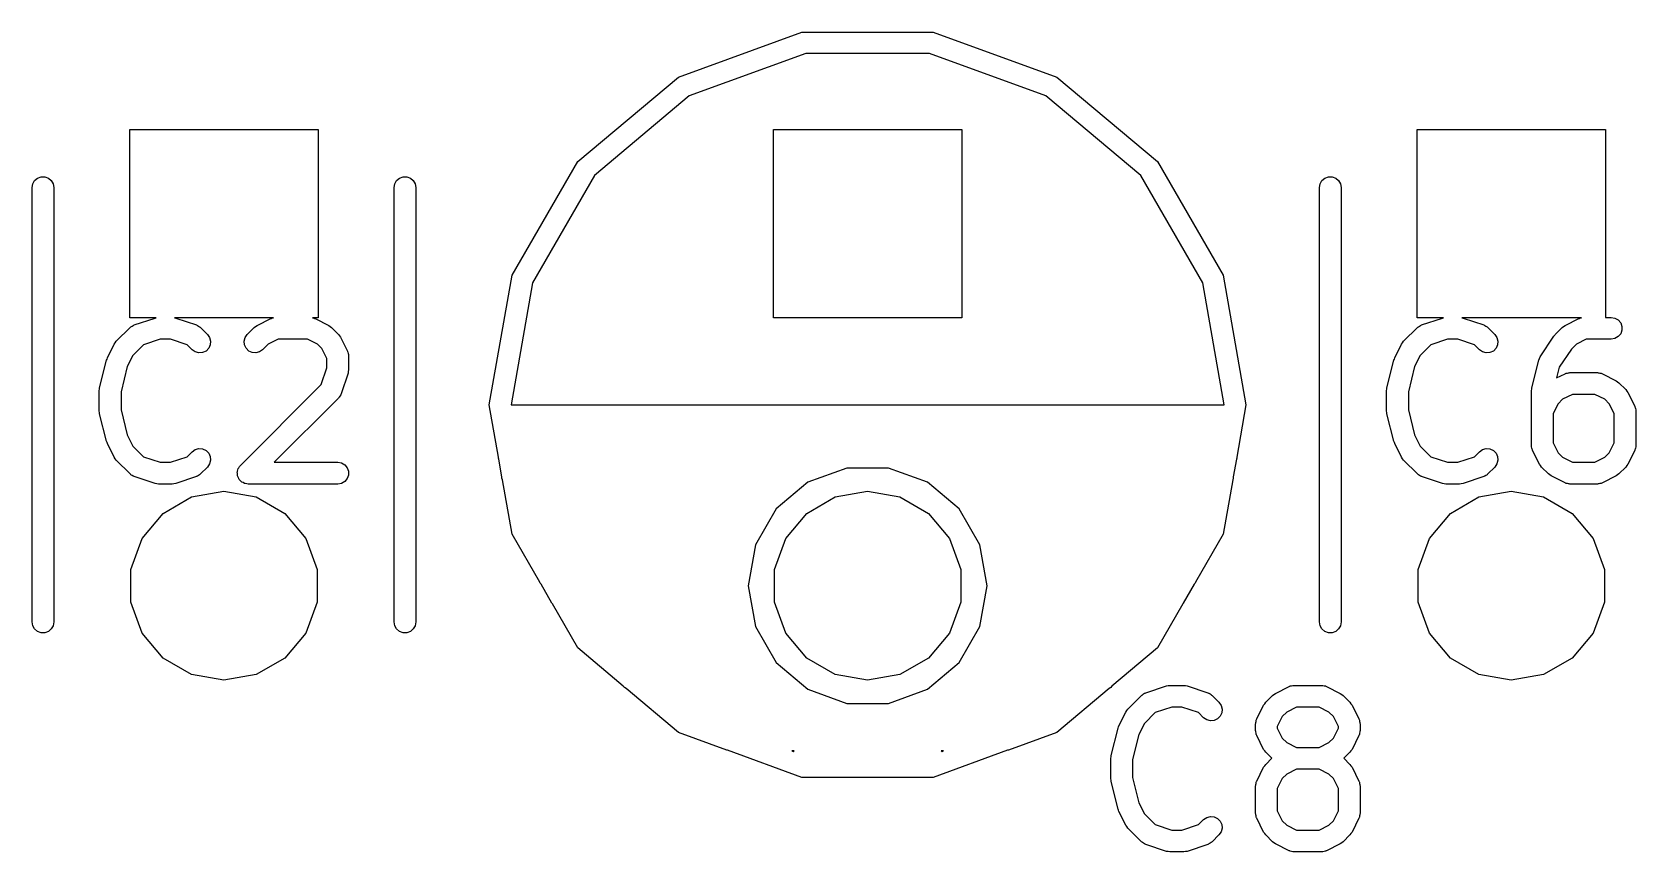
# Model space of a CAD drawing. Extents: x 14.5 to 61, y -72.5 to -8.3.
# Drawn here: x 24.07 to 35.15, y -57.04 to -51.38 of the extents above; entities that cross this region are included whole.
import ezdxf

# ---------------------------------------------------------------- set-up
doc = ezdxf.new("R2010")
doc.units = 0
doc.header["$MEASUREMENT"] = 0
doc.layers.add('BLACK', color=7, linetype='CONTINUOUS')

msp = doc.modelspace()

# ---------------------------------------------------------------- linework, layer by layer
at = {"layer": 'Black'}
for p, q in [((28.5388, -51.6925), (29.3913, -51.3822)), ((29.3913, -51.3822), (30.2987, -51.3822)), ((30.2987, -51.3822), (31.1512, -51.6925)), ((29.4174, -51.5299), (28.6137, -51.8224)), ((30.2726, -51.5299), (29.4174, -51.5299)), ((31.0762, -51.8224), (30.2726, -51.5299)), ((27.8437, -52.2757), (28.5388, -51.6925)), ((31.1512, -51.6925), (31.8463, -52.2757)), ((28.6137, -51.8224), (27.9586, -52.3721)), ((31.7314, -52.3721), (31.0762, -51.8224)), ((24.75, -53.355), (24.75, -52.055)), ((24.75, -52.055), (26.05, -52.055)), ((26.05, -52.055), (26.05, -53.355)), ((29.195, -53.355), (29.195, -52.055)), ((29.195, -52.055), (30.495, -52.055)), ((30.495, -52.055), (30.495, -53.355)), ((33.64, -53.355), (33.64, -52.055)), ((33.64, -52.055), (34.94, -52.055)), ((34.94, -52.055), (34.94, -53.3524)), ((27.3901, -53.0615), (27.8437, -52.2757)), ((31.8463, -52.2757), (32.2999, -53.0615)), ((24.1125, -52.39), (24.137, -52.3811)), ((24.137, -52.3811), (24.163, -52.3811)), ((24.163, -52.3811), (24.1875, -52.39)), ((26.6125, -52.39), (26.637, -52.3811)), ((26.637, -52.3811), (26.663, -52.3811)), ((26.663, -52.3811), (26.6875, -52.39)), ((27.9586, -52.3721), (27.531, -53.1128)), ((32.159, -53.1128), (31.7314, -52.3721)), ((33.0025, -52.39), (33.027, -52.3811)), ((33.027, -52.3811), (33.053, -52.3811)), ((33.053, -52.3811), (33.0775, -52.39)), ((24.075, -52.455), (24.0795, -52.4293)), ((24.075, -55.455), (24.075, -52.455)), ((24.0795, -52.4293), (24.0925, -52.4068)), ((24.0925, -52.4068), (24.1125, -52.39)), ((24.1875, -52.39), (24.2075, -52.4068)), ((24.2075, -52.4068), (24.2205, -52.4293)), ((24.2205, -52.4293), (24.225, -52.455)), ((24.225, -52.455), (24.225, -55.455)), ((26.575, -52.455), (26.5795, -52.4293)), ((26.575, -55.455), (26.575, -52.455)), ((26.5795, -52.4293), (26.5925, -52.4068)), ((26.5925, -52.4068), (26.6125, -52.39)), ((26.6875, -52.39), (26.7075, -52.4068)), ((26.7075, -52.4068), (26.7205, -52.4293)), ((26.7205, -52.4293), (26.725, -52.455)), ((26.725, -52.455), (26.725, -55.455)), ((32.965, -52.455), (32.9695, -52.4293)), ((32.965, -55.455), (32.965, -52.455)), ((32.9695, -52.4293), (32.9825, -52.4068)), ((32.9825, -52.4068), (33.0025, -52.39)), ((33.0775, -52.39), (33.0975, -52.4068)), ((33.0975, -52.4068), (33.1105, -52.4293)), ((33.1105, -52.4293), (33.115, -52.455)), ((33.115, -52.455), (33.115, -55.455)), ((27.2325, -53.955), (27.3901, -53.0615)), ((27.531, -53.1128), (27.3825, -53.955)), ((32.3075, -53.955), (32.159, -53.1128)), ((32.2999, -53.0615), (32.4575, -53.955)), ((24.9322, -53.355), (24.75, -53.355)), ((24.781, -53.4038), (24.9239, -53.3562)), ((24.9239, -53.3562), (24.9322, -53.355)), ((25.7414, -53.355), (25.0583, -53.355)), ((25.0583, -53.355), (25.0666, -53.3562)), ((25.0666, -53.3562), (25.2094, -53.4038)), ((25.6284, -53.4079), (25.7236, -53.3603)), ((25.7236, -53.3603), (25.7277, -53.3591)), ((25.7277, -53.3591), (25.7315, -53.3569)), ((25.7315, -53.3569), (25.7401, -53.3554)), ((25.7401, -53.3554), (25.7414, -53.355)), ((26.05, -53.355), (26.011, -53.355)), ((26.011, -53.355), (26.0122, -53.3554)), ((26.0122, -53.3554), (26.0209, -53.3569)), ((26.0209, -53.3569), (26.0246, -53.3591)), ((26.0246, -53.3591), (26.0288, -53.3603)), ((26.0288, -53.3603), (26.124, -53.4079)), ((30.495, -53.355), (29.195, -53.355)), ((33.8222, -53.355), (33.64, -53.355)), ((33.671, -53.4038), (33.8139, -53.3562)), ((33.8139, -53.3562), (33.8222, -53.355)), ((34.7743, -53.355), (33.9483, -53.355)), ((33.9483, -53.355), (33.9566, -53.3562)), ((33.9566, -53.3562), (34.0994, -53.4038)), ((34.6612, -53.4079), (34.7565, -53.3603)), ((34.7565, -53.3603), (34.7606, -53.3591)), ((34.7606, -53.3591), (34.7643, -53.3569)), ((34.7643, -53.3569), (34.773, -53.3554)), ((34.773, -53.3554), (34.7743, -53.355)), ((34.94, -53.3524), (34.9805, -53.3524)), ((34.9805, -53.3524), (35.0061, -53.3569)), ((35.0061, -53.3569), (35.0287, -53.3699)), ((35.0287, -53.3699), (35.0454, -53.3899)), ((24.6565, -53.5172), (24.7517, -53.422)), ((24.7517, -53.422), (24.7553, -53.4195)), ((24.7553, -53.4195), (24.7581, -53.4163)), ((24.7581, -53.4163), (24.7659, -53.4121)), ((24.7659, -53.4121), (24.7731, -53.407)), ((24.7731, -53.407), (24.7772, -53.4059)), ((24.7772, -53.4059), (24.781, -53.4038)), ((25.2094, -53.4038), (25.2132, -53.4059)), ((25.2132, -53.4059), (25.2174, -53.407)), ((25.2174, -53.407), (25.2246, -53.4121)), ((25.2246, -53.4121), (25.2323, -53.4163)), ((25.2323, -53.4163), (25.2352, -53.4195)), ((25.2352, -53.4195), (25.2387, -53.422)), ((25.2387, -53.422), (25.2864, -53.4696)), ((25.2864, -53.4696), (25.3013, -53.4909)), ((25.3013, -53.4909), (25.308, -53.5161)), ((25.5396, -53.5161), (25.5463, -53.4909)), ((25.5463, -53.4909), (25.5613, -53.4696)), ((25.5613, -53.4696), (25.6089, -53.422)), ((25.6089, -53.422), (25.6187, -53.4151)), ((25.6187, -53.4151), (25.6284, -53.4079)), ((26.124, -53.4079), (26.1337, -53.4151)), ((26.1337, -53.4151), (26.1435, -53.422)), ((26.1435, -53.422), (26.1911, -53.4696)), ((26.1911, -53.4696), (26.198, -53.4794)), ((26.198, -53.4794), (26.2052, -53.4891)), ((26.2052, -53.4891), (26.2528, -53.5843)), ((33.5465, -53.5172), (33.6417, -53.422)), ((33.6417, -53.422), (33.6453, -53.4195)), ((33.6453, -53.4195), (33.6481, -53.4163)), ((33.6481, -53.4163), (33.6559, -53.4121)), ((33.6559, -53.4121), (33.6631, -53.407)), ((33.6631, -53.407), (33.6672, -53.4059)), ((33.6672, -53.4059), (33.671, -53.4038)), ((34.0994, -53.4038), (34.1032, -53.4059)), ((34.1032, -53.4059), (34.1074, -53.407)), ((34.1074, -53.407), (34.1146, -53.4121)), ((34.1146, -53.4121), (34.1223, -53.4163)), ((34.1223, -53.4163), (34.1252, -53.4195)), ((34.1252, -53.4195), (34.1287, -53.422)), ((34.1287, -53.422), (34.1764, -53.4696)), ((34.1764, -53.4696), (34.1913, -53.4909)), ((34.1913, -53.4909), (34.198, -53.5161)), ((34.4895, -53.6239), (34.5847, -53.481)), ((34.5847, -53.481), (34.5899, -53.4757)), ((34.5899, -53.4757), (34.5941, -53.4696)), ((34.5941, -53.4696), (34.6417, -53.422)), ((34.6417, -53.422), (34.6516, -53.4151)), ((34.6516, -53.4151), (34.6612, -53.4079)), ((35.0287, -53.4848), (35.0061, -53.4979)), ((35.0454, -53.4649), (35.0287, -53.4848)), ((35.0454, -53.3899), (35.0543, -53.4144)), ((35.0543, -53.4404), (35.0454, -53.4649)), ((35.0543, -53.4144), (35.0543, -53.4404)), ((24.5948, -53.6319), (24.6424, -53.5367)), ((24.6424, -53.5367), (24.6496, -53.527)), ((24.6496, -53.527), (24.6565, -53.5172)), ((24.8453, -53.5406), (24.7712, -53.6147)), ((24.9598, -53.5024), (24.8453, -53.5406)), ((25.0307, -53.5024), (24.9598, -53.5024)), ((25.1452, -53.5406), (25.0307, -53.5024)), ((25.1803, -53.5757), (25.1452, -53.5406)), ((25.2016, -53.5906), (25.1803, -53.5757)), ((25.2268, -53.5973), (25.2016, -53.5906)), ((25.2527, -53.5951), (25.2268, -53.5973)), ((25.2764, -53.5841), (25.2527, -53.5951)), ((25.2948, -53.5656), (25.2764, -53.5841)), ((25.3058, -53.542), (25.2948, -53.5656)), ((25.308, -53.5161), (25.3058, -53.542)), ((25.5418, -53.542), (25.5396, -53.5161)), ((25.5528, -53.5656), (25.5418, -53.542)), ((25.5713, -53.5841), (25.5528, -53.5656)), ((25.5949, -53.5951), (25.5713, -53.5841)), ((25.6208, -53.5973), (25.5949, -53.5951)), ((25.646, -53.5906), (25.6208, -53.5973)), ((25.6673, -53.5757), (25.646, -53.5906)), ((25.7063, -53.5366), (25.6673, -53.5757)), ((25.7748, -53.5024), (25.7063, -53.5366)), ((25.9775, -53.5024), (25.7748, -53.5024)), ((26.046, -53.5366), (25.9775, -53.5024)), ((26.0765, -53.567), (26.046, -53.5366)), ((26.1107, -53.6356), (26.0765, -53.567)), ((26.2528, -53.5843), (26.254, -53.5885)), ((26.254, -53.5885), (26.2562, -53.5922)), ((26.2562, -53.5922), (26.2577, -53.6009)), ((26.2577, -53.6009), (26.2602, -53.6093)), ((33.4848, -53.6319), (33.5324, -53.5367)), ((33.5324, -53.5367), (33.5396, -53.527)), ((33.5396, -53.527), (33.5465, -53.5172)), ((33.7353, -53.5406), (33.6612, -53.6147)), ((33.8498, -53.5024), (33.7353, -53.5406)), ((33.9207, -53.5024), (33.8498, -53.5024)), ((34.0352, -53.5406), (33.9207, -53.5024)), ((34.0703, -53.5757), (34.0352, -53.5406)), ((34.0916, -53.5906), (34.0703, -53.5757)), ((34.1168, -53.5973), (34.0916, -53.5906)), ((34.1427, -53.5951), (34.1168, -53.5973)), ((34.1664, -53.5841), (34.1427, -53.5951)), ((34.1848, -53.5656), (34.1664, -53.5841)), ((34.1958, -53.542), (34.1848, -53.5656)), ((34.198, -53.5161), (34.1958, -53.542)), ((34.7054, -53.5704), (34.6215, -53.6963)), ((34.7392, -53.5366), (34.7054, -53.5704)), ((34.8077, -53.5024), (34.7392, -53.5366)), ((34.9805, -53.5024), (34.8077, -53.5024)), ((35.0061, -53.4979), (34.9805, -53.5024)), ((24.5415, -53.8378), (24.5891, -53.6473)), ((24.5891, -53.6473), (24.5925, -53.6398)), ((24.5925, -53.6398), (24.5948, -53.6319)), ((24.7327, -53.6917), (24.6893, -53.8652)), ((24.7712, -53.6147), (24.7327, -53.6917)), ((26.0725, -53.8154), (26.1107, -53.7009)), ((26.1107, -53.7009), (26.1107, -53.6356)), ((26.2607, -53.7131), (26.2586, -53.7249)), ((26.2602, -53.6093), (26.26, -53.6136)), ((26.26, -53.6136), (26.2607, -53.6179)), ((26.2607, -53.6179), (26.2607, -53.7131)), ((33.4315, -53.8378), (33.4791, -53.6473)), ((33.4791, -53.6473), (33.4825, -53.6398)), ((33.4825, -53.6398), (33.4848, -53.6319)), ((33.6227, -53.6917), (33.5793, -53.8652)), ((33.6612, -53.6147), (33.6227, -53.6917)), ((34.4315, -53.8378), (34.4791, -53.6473)), ((34.4791, -53.6473), (34.4843, -53.6357)), ((34.4843, -53.6357), (34.4895, -53.6239)), ((34.6215, -53.6963), (34.603, -53.7704)), ((25.5136, -54.3743), (26.0725, -53.8154)), ((26.2569, -53.7368), (26.2092, -53.8797)), ((26.2586, -53.7249), (26.2569, -53.7368)), ((34.603, -53.7704), (34.6612, -53.7413)), ((34.6612, -53.7413), (34.6654, -53.74)), ((34.6654, -53.74), (34.6691, -53.7379)), ((34.6691, -53.7379), (34.6778, -53.7363)), ((34.6778, -53.7363), (34.6862, -53.7338)), ((34.6862, -53.7338), (34.6905, -53.7341)), ((34.6905, -53.7341), (34.6948, -53.7333)), ((34.6948, -53.7333), (34.8852, -53.7333)), ((34.8852, -53.7333), (34.8895, -53.7341)), ((34.8895, -53.7341), (34.8938, -53.7338)), ((34.8938, -53.7338), (34.9022, -53.7363)), ((34.9022, -53.7363), (34.9109, -53.7379)), ((34.9109, -53.7379), (34.9146, -53.74)), ((34.9146, -53.74), (34.9188, -53.7413)), ((34.9188, -53.7413), (35.014, -53.7889)), ((35.014, -53.7889), (35.0237, -53.796)), ((35.0237, -53.796), (35.0335, -53.8029)), ((35.0335, -53.8029), (35.0811, -53.8505)), ((24.5393, -53.856), (24.5409, -53.8469)), ((24.5393, -53.9988), (24.5393, -53.856)), ((24.5409, -53.8469), (24.5415, -53.8378)), ((24.6893, -53.8652), (24.6893, -53.9896)), ((26.1911, -53.909), (25.7477, -54.3524)), ((26.1936, -53.9054), (26.1911, -53.909)), ((26.1968, -53.9026), (26.1936, -53.9054)), ((26.201, -53.8949), (26.1968, -53.9026)), ((26.2061, -53.8876), (26.201, -53.8949)), ((26.2072, -53.8835), (26.2061, -53.8876)), ((26.2092, -53.8797), (26.2072, -53.8835)), ((33.4293, -53.856), (33.4309, -53.8469)), ((33.4293, -53.9988), (33.4293, -53.856)), ((33.4309, -53.8469), (33.4315, -53.8378)), ((33.5793, -53.8652), (33.5793, -53.9896)), ((34.4293, -53.856), (34.4309, -53.8469)), ((34.4293, -54.2369), (34.4293, -53.856)), ((34.4309, -53.8469), (34.4315, -53.8378)), ((34.644, -53.9176), (34.6135, -53.948)), ((34.7125, -53.8833), (34.644, -53.9176)), ((34.8675, -53.8833), (34.7125, -53.8833)), ((34.9361, -53.9176), (34.8675, -53.8833)), ((34.9665, -53.948), (34.9361, -53.9176)), ((35.0811, -53.8505), (35.088, -53.8604)), ((35.088, -53.8604), (35.0952, -53.87)), ((35.0952, -53.87), (35.1428, -53.9653)), ((24.5409, -54.0078), (24.5393, -53.9988)), ((24.5415, -54.017), (24.5409, -54.0078)), ((24.5891, -54.2075), (24.5415, -54.017)), ((24.6893, -53.9896), (24.7327, -54.1631)), ((27.2961, -54.3159), (27.2325, -53.955)), ((27.3825, -53.955), (32.3075, -53.955)), ((32.4575, -53.955), (32.3939, -54.3159)), ((33.4309, -54.0078), (33.4293, -53.9988)), ((33.4315, -54.017), (33.4309, -54.0078)), ((33.4791, -54.2075), (33.4315, -54.017)), ((33.5793, -53.9896), (33.6227, -54.1631)), ((34.6135, -53.948), (34.5793, -54.0165)), ((34.5793, -54.0165), (34.5793, -54.2192)), ((35.0007, -54.0165), (34.9665, -53.948)), ((35.0007, -54.2192), (35.0007, -54.0165)), ((35.1428, -53.9653), (35.144, -53.9694)), ((35.144, -53.9694), (35.1462, -53.9732)), ((35.1462, -53.9732), (35.1477, -53.9818)), ((35.1477, -53.9818), (35.1502, -53.9902)), ((35.1502, -53.9902), (35.15, -53.9946)), ((35.15, -53.9946), (35.1507, -53.9988)), ((35.1507, -53.9988), (35.1507, -54.2369)), ((24.5925, -54.215), (24.5891, -54.2075)), ((24.5948, -54.2228), (24.5925, -54.215)), ((24.6424, -54.3181), (24.5948, -54.2228)), ((24.7327, -54.1631), (24.7712, -54.2401)), ((24.7712, -54.2401), (24.8453, -54.3142)), ((25.1803, -54.2791), (25.2016, -54.2642)), ((25.2016, -54.2642), (25.2268, -54.2574)), ((25.2268, -54.2574), (25.2527, -54.2597)), ((25.2527, -54.2597), (25.2764, -54.2707)), ((25.2764, -54.2707), (25.2948, -54.2891)), ((33.4825, -54.215), (33.4791, -54.2075)), ((33.4848, -54.2228), (33.4825, -54.215)), ((33.5324, -54.3181), (33.4848, -54.2228)), ((33.6227, -54.1631), (33.6612, -54.2401)), ((33.6612, -54.2401), (33.7353, -54.3142)), ((34.0703, -54.2791), (34.0916, -54.2642)), ((34.0916, -54.2642), (34.1168, -54.2574)), ((34.1168, -54.2574), (34.1427, -54.2597)), ((34.1427, -54.2597), (34.1664, -54.2707)), ((34.1664, -54.2707), (34.1848, -54.2891)), ((34.43, -54.2412), (34.4293, -54.2369)), ((34.4298, -54.2455), (34.43, -54.2412)), ((34.4323, -54.2539), (34.4298, -54.2455)), ((34.4338, -54.2626), (34.4323, -54.2539)), ((34.436, -54.2663), (34.4338, -54.2626)), ((34.4372, -54.2704), (34.436, -54.2663)), ((34.4848, -54.3657), (34.4372, -54.2704)), ((34.5793, -54.2192), (34.6135, -54.2877)), ((34.9665, -54.2877), (35.0007, -54.2192)), ((35.1428, -54.2704), (35.0952, -54.3657)), ((35.144, -54.2663), (35.1428, -54.2704)), ((35.1462, -54.2626), (35.144, -54.2663)), ((35.1477, -54.2539), (35.1462, -54.2626)), ((35.1502, -54.2455), (35.1477, -54.2539)), ((35.1507, -54.2369), (35.15, -54.2412)), ((35.15, -54.2412), (35.1502, -54.2455)), ((24.6496, -54.3277), (24.6424, -54.3181)), ((24.6565, -54.3376), (24.6496, -54.3277)), ((24.7517, -54.4328), (24.6565, -54.3376)), ((24.8453, -54.3142), (24.9598, -54.3524)), ((24.9598, -54.3524), (25.0307, -54.3524)), ((25.0307, -54.3524), (25.1452, -54.3142)), ((25.1452, -54.3142), (25.1803, -54.2791)), ((25.3013, -54.3638), (25.2864, -54.3852)), ((25.2948, -54.2891), (25.3058, -54.3127)), ((25.308, -54.3387), (25.3013, -54.3638)), ((25.3058, -54.3127), (25.308, -54.3387)), ((25.508, -54.3824), (25.5136, -54.3743)), ((25.7477, -54.3524), (26.1857, -54.3524)), ((26.1857, -54.3524), (26.2114, -54.3569)), ((26.2114, -54.3569), (26.2339, -54.3699)), ((26.2339, -54.3699), (26.2507, -54.3899)), ((27.2961, -54.323), (27.2961, -54.3159)), ((27.2986, -54.3297), (27.2961, -54.323)), ((27.3201, -54.452), (27.2986, -54.3297)), ((32.3914, -54.3297), (32.3699, -54.452)), ((32.3939, -54.323), (32.3914, -54.3297)), ((32.3939, -54.3159), (32.3939, -54.323)), ((33.5396, -54.3277), (33.5324, -54.3181)), ((33.5465, -54.3376), (33.5396, -54.3277)), ((33.6417, -54.4328), (33.5465, -54.3376)), ((33.7353, -54.3142), (33.8498, -54.3524)), ((33.8498, -54.3524), (33.9207, -54.3524)), ((33.9207, -54.3524), (34.0352, -54.3142)), ((34.0352, -54.3142), (34.0703, -54.2791)), ((34.1913, -54.3638), (34.1764, -54.3852)), ((34.1848, -54.2891), (34.1958, -54.3127)), ((34.198, -54.3387), (34.1913, -54.3638)), ((34.1958, -54.3127), (34.198, -54.3387)), ((34.492, -54.3753), (34.4848, -54.3657)), ((34.4989, -54.3852), (34.492, -54.3753)), ((34.6135, -54.2877), (34.644, -54.3181)), ((34.644, -54.3181), (34.7125, -54.3524)), ((34.7125, -54.3524), (34.8675, -54.3524)), ((34.8675, -54.3524), (34.9361, -54.3181)), ((34.9361, -54.3181), (34.9665, -54.2877)), ((35.088, -54.3753), (35.0811, -54.3852)), ((35.0952, -54.3657), (35.088, -54.3753)), ((24.7553, -54.4353), (24.7517, -54.4328)), ((24.7581, -54.4385), (24.7553, -54.4353)), ((24.7659, -54.4427), (24.7581, -54.4385)), ((24.7731, -54.4477), (24.7659, -54.4427)), ((24.7772, -54.4489), (24.7731, -54.4477)), ((24.781, -54.4509), (24.7772, -54.4489)), ((24.9239, -54.4985), (24.781, -54.4509)), ((25.2094, -54.4509), (25.0666, -54.4985)), ((25.2132, -54.4489), (25.2094, -54.4509)), ((25.2174, -54.4477), (25.2132, -54.4489)), ((25.2246, -54.4427), (25.2174, -54.4477)), ((25.2323, -54.4385), (25.2246, -54.4427)), ((25.2352, -54.4353), (25.2323, -54.4385)), ((25.2387, -54.4328), (25.2352, -54.4353)), ((25.2864, -54.3852), (25.2387, -54.4328)), ((25.492, -54.4208), (25.4928, -54.4177)), ((25.4928, -54.4306), (25.492, -54.4208)), ((25.4928, -54.4144), (25.4962, -54.4051)), ((25.4928, -54.4177), (25.4928, -54.4144)), ((25.4928, -54.4404), (25.4928, -54.4306)), ((25.4939, -54.4435), (25.4928, -54.4404)), ((25.4942, -54.4468), (25.4939, -54.4435)), ((25.4984, -54.4557), (25.4942, -54.4468)), ((25.4962, -54.4051), (25.4987, -54.3957)), ((25.5017, -54.4649), (25.4984, -54.4557)), ((25.4987, -54.3957), (25.5006, -54.393)), ((25.5006, -54.393), (25.5017, -54.3899)), ((25.5017, -54.3899), (25.508, -54.3824)), ((25.5038, -54.4674), (25.5017, -54.4649)), ((25.5052, -54.4704), (25.5038, -54.4674)), ((25.5122, -54.4773), (25.5052, -54.4704)), ((25.5185, -54.4848), (25.5122, -54.4773)), ((25.5213, -54.4865), (25.5185, -54.4848)), ((25.5236, -54.4888), (25.5213, -54.4865)), ((25.5325, -54.493), (25.5236, -54.4888)), ((26.2339, -54.4848), (26.2114, -54.4979)), ((26.2507, -54.4649), (26.2339, -54.4848)), ((26.2507, -54.3899), (26.2596, -54.4144)), ((26.2596, -54.4404), (26.2507, -54.4649)), ((26.2596, -54.4144), (26.2596, -54.4404)), ((27.3201, -54.463), (27.3201, -54.452)), ((27.3239, -54.4734), (27.3201, -54.463)), ((27.3901, -54.8485), (27.3239, -54.4734)), ((29.4325, -54.4905), (29.213, -54.6747)), ((29.7017, -54.3925), (29.4325, -54.4905)), ((29.9883, -54.3925), (29.7017, -54.3925)), ((30.2575, -54.4905), (29.9883, -54.3925)), ((30.477, -54.6747), (30.2575, -54.4905)), ((32.3661, -54.4734), (32.2999, -54.8485)), ((32.3699, -54.463), (32.3661, -54.4734)), ((32.3699, -54.452), (32.3699, -54.463)), ((33.6453, -54.4353), (33.6417, -54.4328)), ((33.6481, -54.4385), (33.6453, -54.4353)), ((33.6559, -54.4427), (33.6481, -54.4385)), ((33.6631, -54.4477), (33.6559, -54.4427)), ((33.6672, -54.4489), (33.6631, -54.4477)), ((33.671, -54.4509), (33.6672, -54.4489)), ((33.8139, -54.4985), (33.671, -54.4509)), ((34.0994, -54.4509), (33.9566, -54.4985)), ((34.1032, -54.4489), (34.0994, -54.4509)), ((34.1074, -54.4477), (34.1032, -54.4489)), ((34.1146, -54.4427), (34.1074, -54.4477)), ((34.1223, -54.4385), (34.1146, -54.4427)), ((34.1252, -54.4353), (34.1223, -54.4385)), ((34.1287, -54.4328), (34.1252, -54.4353)), ((34.1764, -54.3852), (34.1287, -54.4328)), ((34.5465, -54.4328), (34.4989, -54.3852)), ((34.5563, -54.4397), (34.5465, -54.4328)), ((34.566, -54.4468), (34.5563, -54.4397)), ((34.6612, -54.4945), (34.566, -54.4468)), ((35.014, -54.4468), (34.9188, -54.4945)), ((35.0237, -54.4397), (35.014, -54.4468)), ((35.0335, -54.4328), (35.0237, -54.4397)), ((35.0811, -54.3852), (35.0335, -54.4328)), ((24.9358, -54.5003), (24.9239, -54.4985)), ((24.9476, -54.5024), (24.9358, -54.5003)), ((25.0429, -54.5024), (24.9476, -54.5024)), ((24.9806, -54.7052), (25.1768, -54.5919)), ((25.0547, -54.5003), (25.0429, -54.5024)), ((25.0666, -54.4985), (25.0547, -54.5003)), ((25.1768, -54.5919), (25.4, -54.5525)), ((25.4, -54.5525), (25.6232, -54.5919)), ((25.541, -54.4979), (25.5325, -54.493)), ((25.5443, -54.4984), (25.541, -54.4979)), ((25.5473, -54.4998), (25.5443, -54.4984)), ((25.557, -54.5007), (25.5473, -54.4998)), ((25.5667, -54.5024), (25.557, -54.5007)), ((26.1857, -54.5024), (25.5667, -54.5024)), ((25.6232, -54.5919), (25.8194, -54.7052)), ((26.2114, -54.4979), (26.1857, -54.5024)), ((29.4256, -54.7052), (29.6218, -54.5919)), ((29.6218, -54.5919), (29.845, -54.5525)), ((29.845, -54.5525), (30.0682, -54.5919)), ((30.0682, -54.5919), (30.2644, -54.7052)), ((33.8258, -54.5003), (33.8139, -54.4985)), ((33.8376, -54.5024), (33.8258, -54.5003)), ((33.9329, -54.5024), (33.8376, -54.5024)), ((33.8706, -54.7052), (34.0668, -54.5919)), ((33.9447, -54.5003), (33.9329, -54.5024)), ((33.9566, -54.4985), (33.9447, -54.5003)), ((34.0668, -54.5919), (34.29, -54.5525)), ((34.29, -54.5525), (34.5132, -54.5919)), ((34.5132, -54.5919), (34.7094, -54.7052)), ((34.6654, -54.4957), (34.6612, -54.4945)), ((34.6691, -54.4979), (34.6654, -54.4957)), ((34.6778, -54.4994), (34.6691, -54.4979)), ((34.6862, -54.5019), (34.6778, -54.4994)), ((34.6905, -54.5016), (34.6862, -54.5019)), ((34.6948, -54.5024), (34.6905, -54.5016)), ((34.8852, -54.5024), (34.6948, -54.5024)), ((34.8895, -54.5016), (34.8852, -54.5024)), ((34.8938, -54.5019), (34.8895, -54.5016)), ((34.9022, -54.4994), (34.8938, -54.5019)), ((34.9109, -54.4979), (34.9022, -54.4994)), ((34.9146, -54.4957), (34.9109, -54.4979)), ((34.9188, -54.4945), (34.9146, -54.4957)), ((24.8349, -54.8788), (24.9806, -54.7052)), ((25.8194, -54.7052), (25.9651, -54.8788)), ((29.213, -54.6747), (29.0698, -54.9228)), ((29.2799, -54.8788), (29.4256, -54.7052)), ((30.2644, -54.7052), (30.4101, -54.8788)), ((30.6202, -54.9228), (30.477, -54.6747)), ((33.7249, -54.8788), (33.8706, -54.7052)), ((34.7094, -54.7052), (34.8551, -54.8788)), ((24.7574, -55.0917), (24.8349, -54.8788)), ((25.9651, -54.8788), (26.0426, -55.0917)), ((27.5811, -55.1795), (27.3901, -54.8485)), ((29.0698, -54.9228), (29.02, -55.205)), ((29.2024, -55.0917), (29.2799, -54.8788)), ((30.4101, -54.8788), (30.4876, -55.0917)), ((30.67, -55.205), (30.6202, -54.9228)), ((32.2999, -54.8485), (32.1089, -55.1795)), ((33.6474, -55.0917), (33.7249, -54.8788)), ((34.8551, -54.8788), (34.9326, -55.0917)), ((24.7574, -55.3183), (24.7574, -55.0917)), ((26.0426, -55.0917), (26.0426, -55.3183)), ((29.2024, -55.3183), (29.2024, -55.0917)), ((30.4876, -55.0917), (30.4876, -55.3183)), ((33.6474, -55.3183), (33.6474, -55.0917)), ((34.9326, -55.0917), (34.9326, -55.3183)), ((27.584, -55.1875), (27.5811, -55.1795)), ((27.5895, -55.194), (27.584, -55.1875)), ((27.6651, -55.325), (27.5895, -55.194)), ((29.02, -55.205), (29.0698, -55.4872)), ((30.6202, -55.4872), (30.67, -55.205)), ((32.1005, -55.194), (32.0249, -55.325)), ((32.106, -55.1875), (32.1005, -55.194)), ((32.1089, -55.1795), (32.106, -55.1875)), ((24.8349, -55.5312), (24.7574, -55.3183)), ((26.0426, -55.3183), (25.9651, -55.5312)), ((27.666, -55.3275), (27.6651, -55.325)), ((27.6678, -55.3296), (27.666, -55.3275)), ((27.8437, -55.6343), (27.6678, -55.3296)), ((29.2799, -55.5312), (29.2024, -55.3183)), ((30.4876, -55.3183), (30.4101, -55.5312)), ((32.0222, -55.3296), (31.8463, -55.6343)), ((32.024, -55.3275), (32.0222, -55.3296)), ((32.0249, -55.325), (32.024, -55.3275)), ((33.7249, -55.5312), (33.6474, -55.3183)), ((34.9326, -55.3183), (34.8551, -55.5312)), ((24.0795, -55.4807), (24.075, -55.455)), ((24.0925, -55.5032), (24.0795, -55.4807)), ((24.2205, -55.4807), (24.2075, -55.5032)), ((24.225, -55.455), (24.2205, -55.4807)), ((26.5795, -55.4807), (26.575, -55.455)), ((26.5925, -55.5032), (26.5795, -55.4807)), ((26.7205, -55.4807), (26.7075, -55.5032)), ((26.725, -55.455), (26.7205, -55.4807)), ((29.0698, -55.4872), (29.213, -55.7353)), ((30.477, -55.7353), (30.6202, -55.4872)), ((32.9695, -55.4807), (32.965, -55.455)), ((32.9825, -55.5032), (32.9695, -55.4807)), ((33.1105, -55.4807), (33.0975, -55.5032)), ((33.115, -55.455), (33.1105, -55.4807)), ((24.1125, -55.52), (24.0925, -55.5032)), ((24.137, -55.5289), (24.1125, -55.52)), ((24.163, -55.5289), (24.137, -55.5289)), ((24.1875, -55.52), (24.163, -55.5289)), ((24.2075, -55.5032), (24.1875, -55.52)), ((24.9806, -55.7048), (24.8349, -55.5312)), ((25.9651, -55.5312), (25.8194, -55.7048)), ((26.6125, -55.52), (26.5925, -55.5032)), ((26.637, -55.5289), (26.6125, -55.52)), ((26.663, -55.5289), (26.637, -55.5289)), ((26.6875, -55.52), (26.663, -55.5289)), ((26.7075, -55.5032), (26.6875, -55.52)), ((29.4256, -55.7048), (29.2799, -55.5312)), ((30.4101, -55.5312), (30.2644, -55.7048)), ((33.0025, -55.52), (32.9825, -55.5032)), ((33.027, -55.5289), (33.0025, -55.52)), ((33.053, -55.5289), (33.027, -55.5289)), ((33.0775, -55.52), (33.053, -55.5289)), ((33.0975, -55.5032), (33.0775, -55.52)), ((33.8706, -55.7048), (33.7249, -55.5312)), ((34.8551, -55.5312), (34.7094, -55.7048)), ((25.1768, -55.8181), (24.9806, -55.7048)), ((25.8194, -55.7048), (25.6232, -55.8181)), ((28.1575, -55.8976), (27.8437, -55.6343)), ((29.6218, -55.8181), (29.4256, -55.7048)), ((30.2644, -55.7048), (30.0682, -55.8181)), ((31.8463, -55.6343), (31.5325, -55.8976)), ((34.0668, -55.8181), (33.8706, -55.7048)), ((34.7094, -55.7048), (34.5132, -55.8181)), ((25.4, -55.8575), (25.1768, -55.8181)), ((25.6232, -55.8181), (25.4, -55.8575)), ((29.213, -55.7353), (29.4325, -55.9195)), ((29.845, -55.8575), (29.6218, -55.8181)), ((30.0682, -55.8181), (29.845, -55.8575)), ((30.2575, -55.9195), (30.477, -55.7353)), ((34.29, -55.8575), (34.0668, -55.8181)), ((34.5132, -55.8181), (34.29, -55.8575)), ((28.1658, -55.9075), (28.1575, -55.8976)), ((28.1769, -55.9139), (28.1658, -55.9075)), ((28.5388, -56.2175), (28.1769, -55.9139)), ((29.4325, -55.9195), (29.7017, -56.0175)), ((29.9883, -56.0175), (30.2575, -55.9195)), ((31.5131, -55.9139), (31.1512, -56.2175)), ((31.5242, -55.9075), (31.5131, -55.9139)), ((31.5325, -55.8976), (31.5242, -55.9075)), ((31.766, -55.9438), (31.9089, -55.8962)), ((31.9089, -55.8962), (31.9208, -55.8945)), ((31.9208, -55.8945), (31.9326, -55.8924)), ((31.9326, -55.8924), (32.0279, -55.8924)), ((32.0279, -55.8924), (32.0397, -55.8945)), ((32.0397, -55.8945), (32.0516, -55.8962)), ((32.0516, -55.8962), (32.1944, -55.9438)), ((32.661, -55.9479), (32.7562, -55.9003)), ((32.7562, -55.9003), (32.7604, -55.8991)), ((32.7604, -55.8991), (32.7641, -55.8969)), ((32.7641, -55.8969), (32.7728, -55.8954)), ((32.7728, -55.8954), (32.7812, -55.8929)), ((32.7812, -55.8929), (32.7855, -55.8931)), ((32.7855, -55.8931), (32.7898, -55.8924)), ((32.7898, -55.8924), (32.9802, -55.8924)), ((32.9802, -55.8924), (32.9845, -55.8931)), ((32.9845, -55.8931), (32.9888, -55.8929)), ((32.9888, -55.8929), (32.9972, -55.8954)), ((32.9972, -55.8954), (33.0059, -55.8969)), ((33.0059, -55.8969), (33.0096, -55.8991)), ((33.0096, -55.8991), (33.0138, -55.9003)), ((33.0138, -55.9003), (33.109, -55.9479)), ((29.7017, -56.0175), (29.9883, -56.0175)), ((31.6415, -56.0572), (31.7367, -55.962)), ((31.7367, -55.962), (31.7403, -55.9595)), ((31.7403, -55.9595), (31.7431, -55.9563)), ((31.7431, -55.9563), (31.7509, -55.9521)), ((31.7509, -55.9521), (31.7581, -55.947)), ((31.7581, -55.947), (31.7622, -55.9459)), ((31.7622, -55.9459), (31.766, -55.9438)), ((31.9448, -56.0424), (31.8303, -56.0806)), ((32.0157, -56.0424), (31.9448, -56.0424)), ((32.1302, -56.0806), (32.0157, -56.0424)), ((32.1944, -55.9438), (32.1982, -55.9459)), ((32.1982, -55.9459), (32.2024, -55.947)), ((32.2024, -55.947), (32.2096, -55.9521)), ((32.2096, -55.9521), (32.2173, -55.9563)), ((32.2173, -55.9563), (32.2202, -55.9595)), ((32.2202, -55.9595), (32.2237, -55.962)), ((32.2237, -55.962), (32.2714, -56.0096)), ((32.2714, -56.0096), (32.2863, -56.0309)), ((32.2863, -56.0309), (32.293, -56.0561)), ((32.5322, -56.1243), (32.5798, -56.0291)), ((32.5798, -56.0291), (32.587, -56.0194)), ((32.587, -56.0194), (32.5939, -56.0096)), ((32.5939, -56.0096), (32.6415, -55.962)), ((32.6415, -55.962), (32.6513, -55.9551)), ((32.6513, -55.9551), (32.661, -55.9479)), ((32.8075, -56.0424), (32.739, -56.0766)), ((32.9625, -56.0424), (32.8075, -56.0424)), ((33.0311, -56.0766), (32.9625, -56.0424)), ((33.109, -55.9479), (33.1187, -55.9551)), ((33.1187, -55.9551), (33.1285, -55.962)), ((33.1285, -55.962), (33.1761, -56.0096)), ((33.1761, -56.0096), (33.183, -56.0194)), ((33.183, -56.0194), (33.1902, -56.0291)), ((33.1902, -56.0291), (33.2378, -56.1243)), ((31.5798, -56.1719), (31.6274, -56.0767)), ((31.6274, -56.0767), (31.6346, -56.067)), ((31.6346, -56.067), (31.6415, -56.0572)), ((31.8303, -56.0806), (31.7562, -56.1547)), ((32.1653, -56.1157), (32.1302, -56.0806)), ((32.1866, -56.1306), (32.1653, -56.1157)), ((32.2118, -56.1373), (32.1866, -56.1306)), ((32.2377, -56.1351), (32.2118, -56.1373)), ((32.2614, -56.1241), (32.2377, -56.1351)), ((32.2798, -56.1056), (32.2614, -56.1241)), ((32.2908, -56.082), (32.2798, -56.1056)), ((32.293, -56.0561), (32.2908, -56.082)), ((32.5243, -56.1579), (32.525, -56.1536)), ((32.5248, -56.1493), (32.5273, -56.1409)), ((32.525, -56.1536), (32.5248, -56.1493)), ((32.5273, -56.1409), (32.5288, -56.1322)), ((32.5288, -56.1322), (32.531, -56.1285)), ((32.531, -56.1285), (32.5322, -56.1243)), ((32.7085, -56.107), (32.6743, -56.1756)), ((32.739, -56.0766), (32.7085, -56.107)), ((33.0615, -56.107), (33.0311, -56.0766)), ((33.0957, -56.1756), (33.0615, -56.107)), ((33.2378, -56.1243), (33.239, -56.1285)), ((33.239, -56.1285), (33.2412, -56.1322)), ((33.2412, -56.1322), (33.2427, -56.1409)), ((33.2427, -56.1409), (33.2452, -56.1493)), ((33.2452, -56.1493), (33.245, -56.1536)), ((33.245, -56.1536), (33.2457, -56.1579)), ((28.8731, -56.3392), (28.5388, -56.2175)), ((31.1512, -56.2175), (30.8169, -56.3392)), ((31.5265, -56.3778), (31.5741, -56.1873)), ((31.5741, -56.1873), (31.5775, -56.1798)), ((31.5775, -56.1798), (31.5798, -56.1719)), ((31.7177, -56.2317), (31.6743, -56.4052)), ((31.7562, -56.1547), (31.7177, -56.2317)), ((32.5243, -56.2055), (32.5243, -56.1579)), ((32.525, -56.2097), (32.5243, -56.2055)), ((32.5248, -56.2141), (32.525, -56.2097)), ((32.5273, -56.2225), (32.5248, -56.2141)), ((32.5288, -56.2311), (32.5273, -56.2225)), ((32.531, -56.2349), (32.5288, -56.2311)), ((32.5322, -56.239), (32.531, -56.2349)), ((32.5798, -56.3343), (32.5322, -56.239)), ((32.6743, -56.1756), (32.6743, -56.1878)), ((32.6743, -56.1878), (32.7085, -56.2563)), ((32.7085, -56.2563), (32.739, -56.2867)), ((33.0311, -56.2867), (33.0615, -56.2563)), ((33.0615, -56.2563), (33.0957, -56.1878)), ((33.0957, -56.1878), (33.0957, -56.1756)), ((33.2378, -56.239), (33.1902, -56.3343)), ((33.239, -56.2349), (33.2378, -56.239)), ((33.2412, -56.2311), (33.239, -56.2349)), ((33.2427, -56.2225), (33.2412, -56.2311)), ((33.2452, -56.2141), (33.2427, -56.2225)), ((33.2457, -56.2055), (33.245, -56.2097)), ((33.245, -56.2097), (33.2452, -56.2141)), ((33.2457, -56.1579), (33.2457, -56.2055)), ((28.8753, -56.3405), (28.8731, -56.3392)), ((28.8779, -56.3409), (28.8753, -56.3405)), ((29.3913, -56.5278), (28.8779, -56.3409)), ((29.321, -56.345), (29.3313, -56.3488)), ((29.3379, -56.345), (29.321, -56.345)), ((29.3313, -56.3488), (29.3379, -56.345)), ((30.8121, -56.3409), (30.2987, -56.5278)), ((30.3521, -56.345), (30.3587, -56.3488)), ((30.369, -56.345), (30.3521, -56.345)), ((30.3587, -56.3488), (30.369, -56.345)), ((30.8147, -56.3405), (30.8121, -56.3409)), ((30.8169, -56.3392), (30.8147, -56.3405)), ((32.587, -56.3439), (32.5798, -56.3343)), ((32.5939, -56.3537), (32.587, -56.3439)), ((32.6361, -56.396), (32.5939, -56.3537)), ((32.739, -56.2867), (32.8075, -56.321)), ((32.8075, -56.321), (32.9625, -56.321)), ((32.9625, -56.321), (33.0311, -56.2867)), ((33.1761, -56.3537), (33.1339, -56.396)), ((33.183, -56.3439), (33.1761, -56.3537)), ((33.1902, -56.3343), (33.183, -56.3439)), ((31.5243, -56.396), (31.5259, -56.3869)), ((31.5243, -56.5388), (31.5243, -56.396)), ((31.5259, -56.3869), (31.5265, -56.3778)), ((31.6743, -56.4052), (31.6743, -56.5296)), ((32.5322, -56.5529), (32.5798, -56.4576)), ((32.5798, -56.4576), (32.587, -56.448)), ((32.587, -56.448), (32.5939, -56.4382)), ((32.5939, -56.4382), (32.6361, -56.396)), ((32.8075, -56.471), (32.739, -56.5052)), ((32.9625, -56.471), (32.8075, -56.471)), ((33.0311, -56.5052), (32.9625, -56.471)), ((33.1339, -56.396), (33.1761, -56.4382)), ((33.1761, -56.4382), (33.183, -56.448)), ((33.183, -56.448), (33.1902, -56.4576)), ((33.1902, -56.4576), (33.2378, -56.5529)), ((30.2987, -56.5278), (29.3913, -56.5278)), ((31.5259, -56.5478), (31.5243, -56.5388)), ((31.5265, -56.557), (31.5259, -56.5478)), ((31.5741, -56.7475), (31.5265, -56.557)), ((31.6743, -56.5296), (31.7177, -56.7031)), ((32.5243, -56.5864), (32.525, -56.5822)), ((32.5243, -56.7769), (32.5243, -56.5864)), ((32.5248, -56.5779), (32.5273, -56.5694)), ((32.525, -56.5822), (32.5248, -56.5779)), ((32.5273, -56.5694), (32.5288, -56.5608)), ((32.5288, -56.5608), (32.531, -56.557)), ((32.531, -56.557), (32.5322, -56.5529)), ((32.7085, -56.5356), (32.6743, -56.6041)), ((32.739, -56.5052), (32.7085, -56.5356)), ((33.0615, -56.5356), (33.0311, -56.5052)), ((33.0957, -56.6041), (33.0615, -56.5356)), ((33.2378, -56.5529), (33.239, -56.557)), ((33.239, -56.557), (33.2412, -56.5608)), ((33.2412, -56.5608), (33.2427, -56.5694)), ((33.2427, -56.5694), (33.2452, -56.5779)), ((33.2452, -56.5779), (33.245, -56.5822)), ((33.245, -56.5822), (33.2457, -56.5864)), ((33.2457, -56.5864), (33.2457, -56.7769)), ((31.7177, -56.7031), (31.7562, -56.7801)), ((32.6743, -56.6041), (32.6743, -56.7592)), ((33.0957, -56.7592), (33.0957, -56.6041)), ((31.5775, -56.755), (31.5741, -56.7475)), ((31.5798, -56.7628), (31.5775, -56.755)), ((31.6274, -56.8581), (31.5798, -56.7628)), ((31.7562, -56.7801), (31.8303, -56.8542)), ((32.1653, -56.8191), (32.1866, -56.8042)), ((32.1866, -56.8042), (32.2118, -56.7974)), ((32.2118, -56.7974), (32.2377, -56.7997)), ((32.2377, -56.7997), (32.2614, -56.8107)), ((32.2614, -56.8107), (32.2798, -56.8291)), ((32.525, -56.7812), (32.5243, -56.7769)), ((32.5248, -56.7855), (32.525, -56.7812)), ((32.5273, -56.7939), (32.5248, -56.7855)), ((32.5288, -56.8026), (32.5273, -56.7939)), ((32.531, -56.8063), (32.5288, -56.8026)), ((32.5322, -56.8104), (32.531, -56.8063)), ((32.5798, -56.9057), (32.5322, -56.8104)), ((32.6743, -56.7592), (32.7085, -56.8277)), ((33.0615, -56.8277), (33.0957, -56.7592)), ((33.2378, -56.8104), (33.1902, -56.9057)), ((33.239, -56.8063), (33.2378, -56.8104)), ((33.2412, -56.8026), (33.239, -56.8063)), ((33.2427, -56.7939), (33.2412, -56.8026)), ((33.2452, -56.7855), (33.2427, -56.7939)), ((33.2457, -56.7769), (33.245, -56.7812)), ((33.245, -56.7812), (33.2452, -56.7855)), ((31.6346, -56.8677), (31.6274, -56.8581)), ((31.6415, -56.8776), (31.6346, -56.8677)), ((31.7367, -56.9728), (31.6415, -56.8776)), ((31.8303, -56.8542), (31.9448, -56.8924)), ((31.9448, -56.8924), (32.0157, -56.8924)), ((32.0157, -56.8924), (32.1302, -56.8542)), ((32.1302, -56.8542), (32.1653, -56.8191)), ((32.2714, -56.9252), (32.2237, -56.9728)), ((32.2863, -56.9038), (32.2714, -56.9252)), ((32.2798, -56.8291), (32.2908, -56.8527)), ((32.293, -56.8787), (32.2863, -56.9038)), ((32.2908, -56.8527), (32.293, -56.8787)), ((32.587, -56.9153), (32.5798, -56.9057)), ((32.5939, -56.9252), (32.587, -56.9153)), ((32.6415, -56.9728), (32.5939, -56.9252)), ((32.7085, -56.8277), (32.739, -56.8581)), ((32.739, -56.8581), (32.8075, -56.8924)), ((32.8075, -56.8924), (32.9625, -56.8924)), ((32.9625, -56.8924), (33.0311, -56.8581)), ((33.0311, -56.8581), (33.0615, -56.8277)), ((33.1761, -56.9252), (33.1285, -56.9728)), ((33.183, -56.9153), (33.1761, -56.9252)), ((33.1902, -56.9057), (33.183, -56.9153)), ((31.7403, -56.9753), (31.7367, -56.9728)), ((31.7431, -56.9785), (31.7403, -56.9753)), ((31.7509, -56.9827), (31.7431, -56.9785)), ((31.7581, -56.9877), (31.7509, -56.9827)), ((31.7622, -56.9889), (31.7581, -56.9877)), ((31.766, -56.9909), (31.7622, -56.9889)), ((31.9089, -57.0385), (31.766, -56.9909)), ((31.9208, -57.0403), (31.9089, -57.0385)), ((32.0516, -57.0385), (32.0397, -57.0403)), ((32.1944, -56.9909), (32.0516, -57.0385)), ((32.1982, -56.9889), (32.1944, -56.9909)), ((32.2024, -56.9877), (32.1982, -56.9889)), ((32.2096, -56.9827), (32.2024, -56.9877)), ((32.2173, -56.9785), (32.2096, -56.9827)), ((32.2202, -56.9753), (32.2173, -56.9785)), ((32.2237, -56.9728), (32.2202, -56.9753)), ((32.6513, -56.9797), (32.6415, -56.9728)), ((32.661, -56.9868), (32.6513, -56.9797)), ((32.7562, -57.0345), (32.661, -56.9868)), ((32.7604, -57.0357), (32.7562, -57.0345)), ((32.7641, -57.0379), (32.7604, -57.0357)), ((32.7728, -57.0394), (32.7641, -57.0379)), ((32.7812, -57.0419), (32.7728, -57.0394)), ((32.9972, -57.0394), (32.9888, -57.0419)), ((33.0059, -57.0379), (32.9972, -57.0394)), ((33.0096, -57.0357), (33.0059, -57.0379)), ((33.0138, -57.0345), (33.0096, -57.0357)), ((33.109, -56.9868), (33.0138, -57.0345)), ((33.1187, -56.9797), (33.109, -56.9868)), ((33.1285, -56.9728), (33.1187, -56.9797)), ((31.9326, -57.0424), (31.9208, -57.0403)), ((32.0279, -57.0424), (31.9326, -57.0424)), ((32.0397, -57.0403), (32.0279, -57.0424)), ((32.7855, -57.0416), (32.7812, -57.0419)), ((32.7898, -57.0424), (32.7855, -57.0416)), ((32.9802, -57.0424), (32.7898, -57.0424)), ((32.9845, -57.0416), (32.9802, -57.0424)), ((32.9888, -57.0419), (32.9845, -57.0416))]:
    msp.add_line(p, q, dxfattribs=at)

doc.saveas('drawing.dxf')
